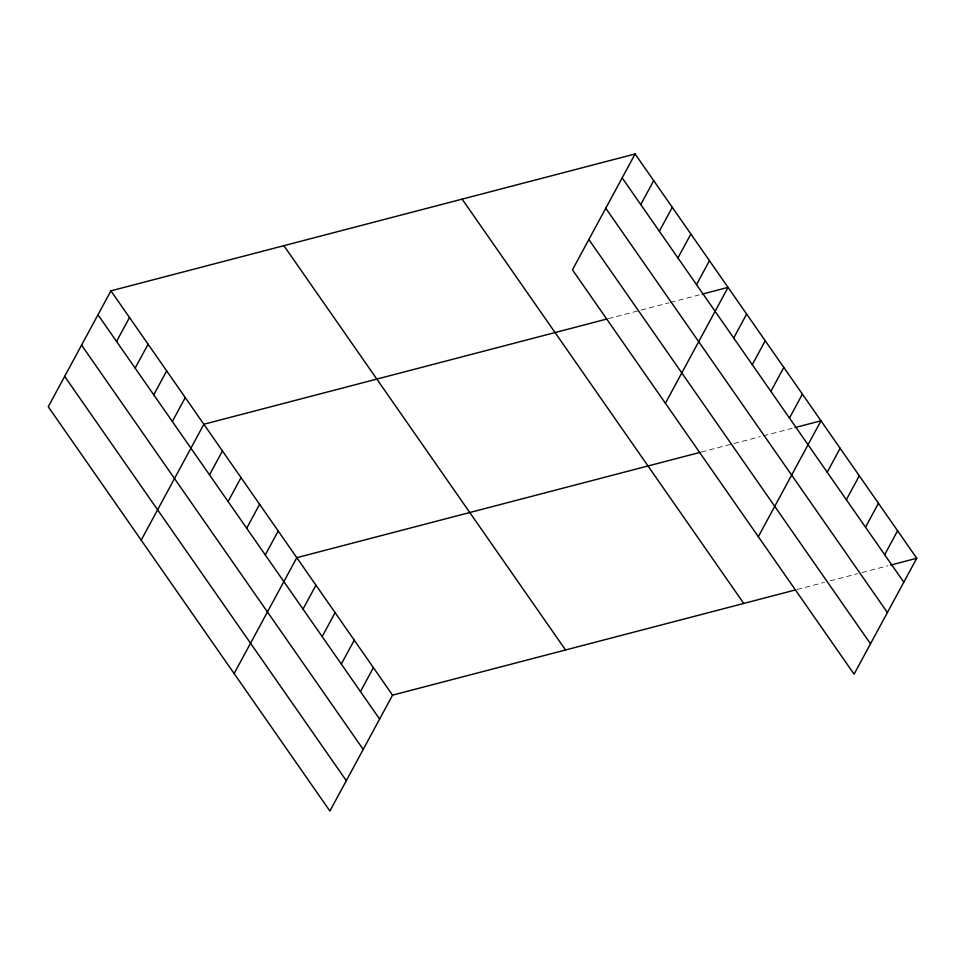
<?xml version="1.0" encoding="UTF-8"?>
<svg xmlns="http://www.w3.org/2000/svg" width="965" height="965" viewBox="0 0 965 965"><rect width="100%" height="100%" fill="white"/><g stroke="black" fill="none" stroke-linecap="round" stroke-linejoin="round"><path stroke-width="0.72" stroke-dasharray="4.83 3.62" d="M608.396 318.631L668.95 302.817M670.385 302.443L699.215 294.916M701.338 452.042L760.444 436.614M763.327 435.866L792.156 428.339M797.102 589.506L824.496 582.353M830.262 580.858L857.644 573.705M861.974 572.571L887.921 565.792"/><path stroke-width="1.45" d="M635.103 153.966L572.45 269.85L854.085 674.161L916.75 558.265L635.103 153.966L110.915 290.839L48.25 406.735L329.897 811.034L392.55 695.15L795.667 589.892M116.56 341.453L129.503 317.521M135.148 368.135L148.091 344.216M153.737 394.83L166.68 370.898M172.325 421.512L185.268 397.58M141.192 540.147L203.856 424.262L606.961 319.005M209.502 474.877L222.445 450.945M228.09 501.559L241.033 477.627M246.678 528.241L259.621 504.309M265.266 554.923L278.209 531.003M234.133 673.57L296.798 557.686L699.902 452.428M303.01 609.108L315.953 585.176M322.165 636.598L335.096 612.666M341.308 664.089L354.252 640.157M360.464 691.579L373.407 667.647M640.76 204.58L653.691 180.648M659.348 231.262L672.279 207.33M677.937 257.945L690.868 234.013M696.525 284.627L709.456 260.707M665.392 403.274L728.044 287.389L702.098 294.156M733.702 338.003L746.633 314.071M752.29 364.686L765.221 340.754M770.878 391.368L783.809 367.436M789.466 418.05L802.398 394.118M758.333 536.697L820.986 420.8L795.039 427.579M827.198 472.223L840.141 448.303M846.353 499.725L859.296 475.793M865.509 527.216L878.452 503.284M884.664 554.706L897.595 530.774M890.804 565.044L916.75 558.265M622.172 177.898L903.807 582.197M605.755 208.247L887.402 612.546M588.855 239.513L870.502 643.812M462.126 199.14L743.762 603.439M283.891 245.677L565.538 649.976M110.915 290.839L392.55 695.15M97.972 314.771L379.619 719.07M81.567 345.12L363.214 749.419M64.655 376.386L346.302 780.685"/></g></svg>
